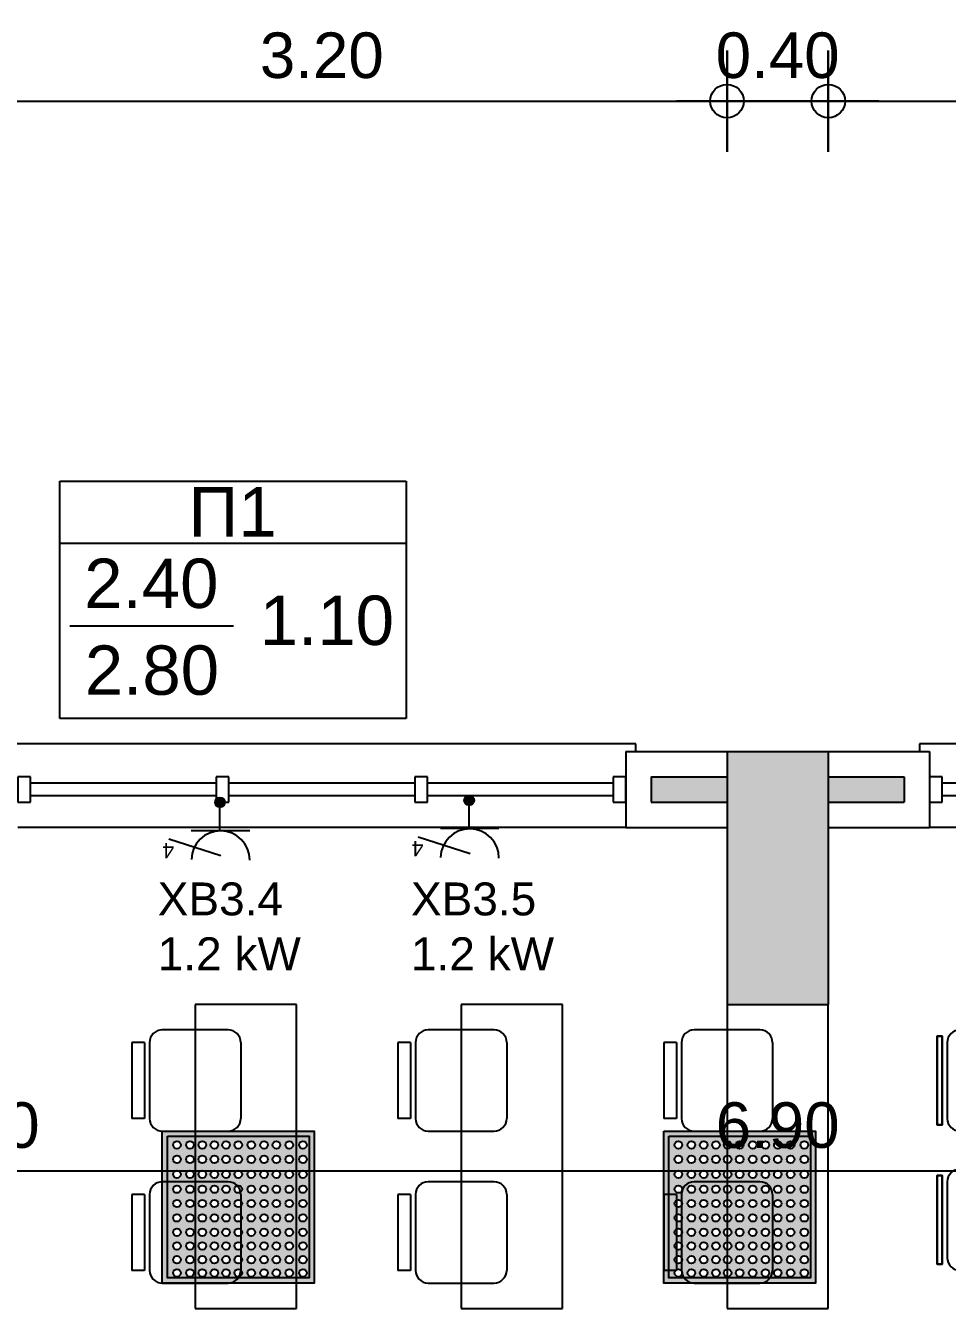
# Model space of a CAD drawing. Header units: metres. Extents: x -11 to 85, y -301 to 135.
# Drawn here: x 30.1 to 33.74, y -30.69 to -25.63 of the extents above; entities that cross this region are included whole.
import ezdxf

# ---------------------------------------------------------------- set-up
doc = ezdxf.new("R2010")
doc.units = ezdxf.units.M
doc.header["$LTSCALE"] = 0.036
doc.header["$PDMODE"] = 2
for name, color, linetype in [('arxitek borofos', 252, 'Continuous'), ('DIMBLK', 252, 'Continuous'), ('HLEK-SYMBOL', 3, 'Continuous'), ('HLEK_FL001_SYMBOLS', 230, 'Continuous'), ('Parathira', 252, 'Continuous')]:
    doc.layers.add(name, color=color, linetype=linetype)
doc.styles.add('COMU-N', font='arial.ttf')
doc.styles.get("Standard").update_dxf_attribs({"font": 'arial.ttf'})
doc.dimstyles.new('CADWDOT', dxfattribs={"dimscale": 0.1, "dimtxt": 1.8, "dimasz": 0.08, "dimexe": 2, "dimexo": 0, "dimgap": 0.09, "dimtad": 0, "dimrnd": 0.001, "dimzin": 0, "dimdsep": 46, "dimtxsty": 'Standard', "dimblk1": 'ARTDIM', "dimblk2": 'ARTDIM', "dimsah": 1, "dimcen": 0.09, "dimdle": 0.05, "dimse1": 1, "dimse2": 1, "dimadec": 0, "dimazin": 0, "dimtfac": 1, "dimtmove": 0, "dimatfit": 3, "dimldrblk": 'ARTDIM', "dimfxl": 2, "dimtvp": 0.9999, "dimtolj": 1, "dimtzin": 0, "dimarcsym": 0})

# ---------------------------------------------------------------- blocks, each defined once
blk = doc.blocks.new('A$C52D13D70')
at = {"layer": 'Parathira'}
for p, q in [((-0.33, 0.04), (-0.33, -2.44)), ((-0.3, 0.04), (-0.33, 0.04)), ((-0.1, 0), (-0.2, 0)), ((-0.2, 0), (-0.2, -0.05)), ((-0.1, -0.05), (-0.1, 0)), ((0, 0), (0, -2.4)), ((-0.2, -0.05), (-0.1, -0.05)), ((-0.175, -0.05), (-0.175, -0.7833)), ((-0.125, -0.05), (-0.125, -0.7833)), ((-0.1, -0.7833), (-0.2, -0.7833)), ((-0.2, -0.7833), (-0.2, -0.8333)), ((-0.1, -0.8333), (-0.1, -0.7833)), ((-0.2, -0.8333), (-0.1, -0.8333)), ((-0.175, -0.8333), (-0.175, -1.5667)), ((-0.125, -0.8333), (-0.125, -1.5667)), ((-0.1, -1.5667), (-0.2, -1.5667)), ((-0.2, -1.5667), (-0.2, -1.6167)), ((-0.1, -1.6167), (-0.1, -1.5667)), ((-0.2, -1.6167), (-0.1, -1.6167)), ((-0.175, -1.6167), (-0.175, -2.35)), ((-0.125, -1.6167), (-0.125, -2.35)), ((-0.1, -2.35), (-0.2, -2.35)), ((-0.2, -2.35), (-0.2, -2.4)), ((-0.1, -2.4), (-0.1, -2.35)), ((-0.2, -2.4), (-0.1, -2.4)), ((-0.33, -2.44), (-0.3, -2.44))]:
    blk.add_line(p, q, dxfattribs=at)
blk = doc.blocks.new('ARTDIM')
at = {"layer": 'DIMBLK'}
for p, q in [((0, -24.9975), (0, 24.9975)), ((-24.9975, 0), (24.9975, 0))]:
    blk.add_line(p, q, dxfattribs=at)
blk.add_circle((0, 0), 8.25, dxfattribs=at)
blk = doc.blocks.new('*D774')
at = {"layer": 'arxitek borofos', "color": 0, "lineweight": -2}
blk.add_line((29.6817, -25.9237), (32.8657, -25.9237), dxfattribs=at)
at = {"layer": 'Defpoints', "color": 0, "transparency": 16777216}
for p in [(32.8737, -25.9237), (29.6737, -27.0019), (32.8737, -27.0019)]:
    blk.add_point(p, dxfattribs=at)
at = {"layer": 'arxitek borofos', "color": 0, "lineweight": -2, "xscale": 0.008, "yscale": 0.008, "zscale": 0.008, "rotation": 180}
blk.add_blockref('ARTDIM', (29.6737, -25.9237), dxfattribs=at)
at = {"layer": 'arxitek borofos', "color": 0, "lineweight": -2, "xscale": 0.008, "yscale": 0.008, "zscale": 0.008}
blk.add_blockref('ARTDIM', (32.8737, -25.9237), dxfattribs=at)
at = {"layer": 'arxitek borofos', "color": 0, "insert": (31.2737, -25.7438), "char_height": 0.18, "attachment_point": 5}
blk.add_mtext('\\A1;3.20', dxfattribs=at)
blk = doc.blocks.new('*D775')
at = {"layer": 'arxitek borofos', "color": 0, "lineweight": -2}
blk.add_line((32.8817, -25.9237), (33.2657, -25.9237), dxfattribs=at)
at = {"layer": 'Defpoints', "color": 0, "transparency": 16777216}
for p in [(33.2737, -25.9237), (32.8737, -27.0019), (33.2737, -27.0019)]:
    blk.add_point(p, dxfattribs=at)
at = {"layer": 'arxitek borofos', "color": 0, "lineweight": -2, "xscale": 0.008, "yscale": 0.008, "zscale": 0.008, "rotation": 180}
blk.add_blockref('ARTDIM', (32.8737, -25.9237), dxfattribs=at)
at = {"layer": 'arxitek borofos', "color": 0, "lineweight": -2, "xscale": 0.008, "yscale": 0.008, "zscale": 0.008}
blk.add_blockref('ARTDIM', (33.2737, -25.9237), dxfattribs=at)
at = {"layer": 'arxitek borofos', "color": 0, "insert": (33.0737, -25.7438), "char_height": 0.18, "attachment_point": 5}
blk.add_mtext('\\A1;0.40', dxfattribs=at)
blk = doc.blocks.new('*D776')
at = {"layer": 'arxitek borofos', "color": 0, "lineweight": -2}
blk.add_line((33.2817, -25.9237), (36.4657, -25.9237), dxfattribs=at)
at = {"layer": 'Defpoints', "color": 0, "transparency": 16777216}
for p in [(36.4737, -25.9237), (33.2737, -27.0019), (36.4737, -27.0019)]:
    blk.add_point(p, dxfattribs=at)
at = {"layer": 'arxitek borofos', "color": 0, "lineweight": -2, "xscale": 0.008, "yscale": 0.008, "zscale": 0.008, "rotation": 180}
blk.add_blockref('ARTDIM', (33.2737, -25.9237), dxfattribs=at)
at = {"layer": 'arxitek borofos', "color": 0, "lineweight": -2, "xscale": 0.008, "yscale": 0.008, "zscale": 0.008}
blk.add_blockref('ARTDIM', (36.4737, -25.9237), dxfattribs=at)
at = {"layer": 'arxitek borofos', "color": 0, "insert": (34.8737, -25.7438), "char_height": 0.18, "attachment_point": 5}
blk.add_mtext('\\A1;3.20', dxfattribs=at)
blk = doc.blocks.new('*D869')
at = {"layer": 'arxitek borofos', "color": 0, "lineweight": -2}
for p, q in [((29.3317, -30.1503), (29.6157, -30.1503)), ((29.6237, -30.1503), (30.1983, -30.1503))]:
    blk.add_line(p, q, dxfattribs=at)
at = {"layer": 'Defpoints', "color": 0, "transparency": 16777216}
for p in [(29.3237, -29.493), (29.6237, -29.493), (29.6237, -30.1503)]:
    blk.add_point(p, dxfattribs=at)
at = {"layer": 'arxitek borofos', "color": 0, "lineweight": -2, "xscale": 0.008, "yscale": 0.008, "zscale": 0.008, "rotation": 180}
blk.add_blockref('ARTDIM', (29.3237, -30.1503), dxfattribs=at)
at = {"layer": 'arxitek borofos', "color": 0, "lineweight": -2, "xscale": 0.008, "yscale": 0.008, "zscale": 0.008}
blk.add_blockref('ARTDIM', (29.6237, -30.1503), dxfattribs=at)
at = {"layer": 'arxitek borofos', "color": 0, "insert": (29.915, -29.9703), "char_height": 0.18, "attachment_point": 5}
blk.add_mtext('\\A1;0.30', dxfattribs=at)
blk = doc.blocks.new('*D870')
at = {"layer": 'arxitek borofos', "color": 0, "lineweight": -2}
blk.add_line((29.6317, -30.1503), (36.5157, -30.1503), dxfattribs=at)
at = {"layer": 'Defpoints', "color": 0, "transparency": 16777216}
for p in [(29.6237, -29.493), (36.5237, -29.493), (36.5237, -30.1503)]:
    blk.add_point(p, dxfattribs=at)
at = {"layer": 'arxitek borofos', "color": 0, "lineweight": -2, "xscale": 0.008, "yscale": 0.008, "zscale": 0.008, "rotation": 180}
blk.add_blockref('ARTDIM', (29.6237, -30.1503), dxfattribs=at)
at = {"layer": 'arxitek borofos', "color": 0, "lineweight": -2, "xscale": 0.008, "yscale": 0.008, "zscale": 0.008}
blk.add_blockref('ARTDIM', (36.5237, -30.1503), dxfattribs=at)
at = {"layer": 'arxitek borofos', "color": 0, "insert": (33.0737, -29.9703), "char_height": 0.18, "attachment_point": 5}
blk.add_mtext('\\A1;6.90', dxfattribs=at)
blk = doc.blocks.new('gJ6_a14')
at = {"linetype": 'Continuous'}
for p, q in [((-0.1176, 0.1119), (0.113, 0.1119)), ((0, 0.1119), (0, 0))]:
    blk.add_line(p, q, dxfattribs=at)
blk.add_arc((-0.0023, 0.2279), 0.1153, 180, 358.9566, dxfattribs=at)
blk = doc.blocks.new('*X1779')
at = {"color": 0}
for p, q in [((15.598, 2.587), (15.737, 2.727)), ((15.598, 2.622), (15.702, 2.727)), ((15.601, 2.607), (15.609, 2.616)), ((15.604, 2.646), (15.605, 2.647)), ((15.605, 2.559), (15.765, 2.719)), ((15.609, 2.652), (15.618, 2.66)), ((15.614, 2.621), (15.623, 2.63)), ((15.617, 2.536), (15.789, 2.707)), ((15.618, 2.59), (15.627, 2.599)), ((15.623, 2.665), (15.631, 2.674)), ((15.627, 2.634), (15.636, 2.643)), ((15.631, 2.603), (15.64, 2.612)), ((15.633, 2.516), (15.808, 2.691)), ((15.636, 2.678), (15.645, 2.687)), ((15.64, 2.647), (15.649, 2.656)), ((15.645, 2.616), (15.654, 2.625)), ((15.649, 2.691), (15.658, 2.7)), ((15.653, 2.501), (15.824, 2.672)), ((15.654, 2.66), (15.662, 2.669)), ((15.658, 2.63), (15.667, 2.638)), ((15.662, 2.705), (15.671, 2.714)), ((15.662, 2.599), (15.671, 2.607)), ((15.667, 2.674), (15.676, 2.683)), ((15.671, 2.643), (15.68, 2.652)), ((15.676, 2.718), (15.678, 2.721)), ((15.676, 2.489), (15.836, 2.648)), ((15.676, 2.612), (15.685, 2.621)), ((15.68, 2.687), (15.689, 2.696)), ((15.685, 2.656), (15.693, 2.665)), ((15.689, 2.625), (15.698, 2.634)), ((15.693, 2.7), (15.702, 2.709)), ((15.693, 2.594), (15.702, 2.603)), ((15.698, 2.669), (15.707, 2.678)), ((15.702, 2.638), (15.711, 2.647)), ((15.705, 2.482), (15.843, 2.62)), ((15.707, 2.714), (15.715, 2.722)), ((15.707, 2.607), (15.715, 2.616)), ((15.711, 2.683), (15.72, 2.691)), ((15.715, 2.652), (15.724, 2.66)), ((15.72, 2.727), (15.721, 2.728)), ((15.72, 2.621), (15.729, 2.63)), ((15.724, 2.696), (15.733, 2.705)), ((15.724, 2.59), (15.733, 2.599)), ((15.729, 2.665), (15.738, 2.674)), ((15.733, 2.634), (15.742, 2.643)), ((15.738, 2.709), (15.746, 2.718)), ((15.738, 2.603), (15.746, 2.612)), ((15.742, 2.678), (15.751, 2.687)), ((15.746, 2.647), (15.755, 2.656)), ((15.751, 2.722), (15.752, 2.724)), ((15.751, 2.616), (15.76, 2.625)), ((15.755, 2.691), (15.764, 2.7)), ((15.76, 2.66), (15.768, 2.669)), ((15.764, 2.63), (15.773, 2.638)), ((15.768, 2.705), (15.777, 2.714)), ((15.768, 2.599), (15.777, 2.607)), ((15.773, 2.674), (15.782, 2.683)), ((15.777, 2.643), (15.786, 2.652)), ((15.782, 2.612), (15.791, 2.621)), ((15.786, 2.687), (15.795, 2.696)), ((15.791, 2.656), (15.799, 2.665)), ((15.795, 2.625), (15.804, 2.634)), ((15.799, 2.594), (15.808, 2.603)), ((15.804, 2.669), (15.813, 2.678)), ((15.808, 2.638), (15.817, 2.647)), ((15.813, 2.607), (15.822, 2.616)), ((15.822, 2.652), (15.83, 2.66)), ((15.826, 2.621), (15.835, 2.63)), ((15.83, 2.59), (15.839, 2.599)), ((15.839, 2.634), (15.84, 2.635)), ((15.844, 2.603), (15.844, 2.603)), ((15.605, 2.577), (15.614, 2.585)), ((15.611, 2.547), (15.618, 2.554)), ((15.623, 2.559), (15.631, 2.568)), ((15.627, 2.528), (15.636, 2.537)), ((15.636, 2.572), (15.645, 2.581)), ((15.64, 2.541), (15.649, 2.55)), ((15.645, 2.51), (15.654, 2.519)), ((15.649, 2.585), (15.658, 2.594)), ((15.654, 2.554), (15.662, 2.563)), ((15.658, 2.523), (15.667, 2.532)), ((15.664, 2.494), (15.671, 2.501)), ((15.667, 2.568), (15.676, 2.577)), ((15.671, 2.537), (15.68, 2.546)), ((15.676, 2.506), (15.685, 2.515)), ((15.68, 2.581), (15.689, 2.59)), ((15.685, 2.55), (15.693, 2.559)), ((15.689, 2.519), (15.698, 2.528)), ((15.693, 2.488), (15.702, 2.497)), ((15.698, 2.563), (15.707, 2.572)), ((15.702, 2.532), (15.711, 2.541)), ((15.707, 2.501), (15.715, 2.51)), ((15.711, 2.577), (15.72, 2.585)), ((15.715, 2.546), (15.724, 2.554)), ((15.72, 2.515), (15.729, 2.523)), ((15.724, 2.484), (15.733, 2.493)), ((15.729, 2.559), (15.738, 2.568)), ((15.733, 2.528), (15.742, 2.537)), ((15.738, 2.497), (15.746, 2.506)), ((15.741, 2.482), (15.842, 2.584)), ((15.742, 2.572), (15.751, 2.581)), ((15.746, 2.541), (15.755, 2.55)), ((15.751, 2.51), (15.76, 2.519)), ((15.755, 2.585), (15.764, 2.594)), ((15.76, 2.554), (15.768, 2.563)), ((15.764, 2.523), (15.773, 2.532)), ((15.768, 2.493), (15.777, 2.501)), ((15.773, 2.568), (15.782, 2.577)), ((15.777, 2.537), (15.786, 2.546)), ((15.782, 2.506), (15.791, 2.515)), ((15.786, 2.581), (15.795, 2.59)), ((15.791, 2.55), (15.799, 2.559)), ((15.795, 2.519), (15.804, 2.528)), ((15.804, 2.563), (15.813, 2.572)), ((15.808, 2.532), (15.817, 2.541)), ((15.817, 2.577), (15.826, 2.585)), ((15.822, 2.546), (15.83, 2.554)), ((15.835, 2.559), (15.835, 2.56))]:
    blk.add_line(p, q, dxfattribs=at)
blk = doc.blocks.new('GJ6_A78')
at = {"layer": 'HLEK-SYMBOL', "color": 0, "linetype": 'Continuous'}
blk.add_circle((0, 0), 0.0989, dxfattribs=at)
at = {"layer": 'HLEK-SYMBOL', "color": 0, "xscale": 0.8, "yscale": 0.8, "zscale": 0.8}
blk.add_blockref('*X1779', (-12.576, -2.084), dxfattribs=at)
blk = doc.blocks.new('priza')
at = {"layer": 'HLEK_FL001_SYMBOLS', "xscale": 0.1951472641207488, "yscale": 0.1951472641207488, "zscale": 0.1951472641207488}
blk.add_blockref('GJ6_A78', (87.4, -100.4953), dxfattribs=at)
at = {"layer": 'HLEK_FL001_SYMBOLS', "rotation": 180}
blk.add_blockref('gJ6_a14', (87.4, -100.4952), dxfattribs=at)
blk = doc.blocks.new('priza tetrapli')
at = {"layer": 'HLEK_FL001_SYMBOLS', "ltscale": 5}
blk.add_line((444.1264, -18.901), (444.3314, -18.9664), dxfattribs=at)
at = {"layer": 'HLEK_FL001_SYMBOLS', "rotation": 180}
blk.add_blockref('priza', (531.5297, -119.6074), dxfattribs=at)
at = {"layer": 'HLEK_FL001_SYMBOLS', "ltscale": 5}
blk.add_text('4', height=0.06, dxfattribs=at).set_placement((444.3099, -18.9515))
blk = doc.blocks.new('led 46W tetragono')
at = {"layer": 'HLEK_FL001_SYMBOLS'}
h = blk.add_hatch(color=256, dxfattribs=at)
h.dxf.hatch_style = 1
h.paths.add_polyline_path([(104.7283, -8.1225), (104.7283, -8.7225), (105.3283, -8.7225), (105.3283, -8.1225)])
h.paths.add_polyline_path([(105.3083, -8.1425), (105.3083, -8.7025), (104.7483, -8.7025), (104.7483, -8.1425)], flags=16)
h.paths.add_polyline_path([(104.9493, -8.1771, -1), (104.9193, -8.1771, -1)], flags=0)
h.paths.add_polyline_path([(104.9954, -8.1771, -1), (104.9654, -8.1771, -1)], flags=0)
h.paths.add_polyline_path([(104.9014, -8.1771, -1), (104.8714, -8.1771, -1)], flags=0)
h.paths.add_polyline_path([(105.0432, -8.1771, -1), (105.0133, -8.1771, -1)], flags=0)
h.paths.add_polyline_path([(104.9493, -8.2338, -1), (104.9193, -8.2338, -1)], flags=0)
h.paths.add_polyline_path([(104.9954, -8.2338, -1), (104.9654, -8.2338, -1)], flags=0)
h.paths.add_polyline_path([(104.9014, -8.2338, -1), (104.8714, -8.2338, -1)], flags=0)
h.paths.add_polyline_path([(104.8526, -8.1771, -1), (104.8227, -8.1771, -1)], flags=0)
h.paths.add_polyline_path([(105.0432, -8.2338, -1), (105.0133, -8.2338, -1)], flags=0)
h.paths.add_polyline_path([(105.0946, -8.1771, -1), (105.0647, -8.1771, -1)], flags=0)
h.paths.add_polyline_path([(104.8526, -8.2338, -1), (104.8227, -8.2338, -1)], flags=0)
h.paths.add_polyline_path([(105.0946, -8.2338, -1), (105.0647, -8.2338, -1)], flags=0)
h.paths.add_polyline_path([(104.9493, -8.2927, -1), (104.9193, -8.2927, -1)], flags=0)
h.paths.add_polyline_path([(104.9954, -8.2927, -1), (104.9654, -8.2927, -1)], flags=0)
h.paths.add_polyline_path([(104.8012, -8.1771, -1), (104.7713, -8.1771, -1)], flags=0)
h.paths.add_polyline_path([(104.9014, -8.2927, -1), (104.8714, -8.2927, -1)], flags=0)
h.paths.add_polyline_path([(105.0432, -8.2927, -1), (105.0133, -8.2927, -1)], flags=0)
h.paths.add_polyline_path([(105.1452, -8.1771, -1), (105.1152, -8.1771, -1)], flags=0)
h.paths.add_polyline_path([(104.8012, -8.2338, -1), (104.7713, -8.2338, -1)], flags=0)
h.paths.add_polyline_path([(104.8526, -8.2927, -1), (104.8227, -8.2927, -1)], flags=0)
h.paths.add_polyline_path([(105.1452, -8.2338, -1), (105.1152, -8.2338, -1)], flags=0)
h.paths.add_polyline_path([(105.0946, -8.2927, -1), (105.0647, -8.2927, -1)], flags=0)
h.paths.add_polyline_path([(104.9493, -8.3517, -1), (104.9193, -8.3517, -1)], flags=0)
h.paths.add_polyline_path([(104.9954, -8.3517, -1), (104.9654, -8.3517, -1)], flags=0)
h.paths.add_polyline_path([(105.1939, -8.1771, -1), (105.164, -8.1771, -1)], flags=0)
h.paths.add_polyline_path([(104.9014, -8.3517, -1), (104.8714, -8.3517, -1)], flags=0)
h.paths.add_polyline_path([(105.0432, -8.3517, -1), (105.0133, -8.3517, -1)], flags=0)
h.paths.add_polyline_path([(104.8012, -8.2927, -1), (104.7713, -8.2927, -1)], flags=0)
h.paths.add_polyline_path([(105.1452, -8.2927, -1), (105.1152, -8.2927, -1)], flags=0)
h.paths.add_polyline_path([(105.1939, -8.2338, -1), (105.164, -8.2338, -1)], flags=0)
h.paths.add_polyline_path([(104.8526, -8.3517, -1), (104.8227, -8.3517, -1)], flags=0)
h.paths.add_polyline_path([(105.0946, -8.3517, -1), (105.0647, -8.3517, -1)], flags=0)
h.paths.add_polyline_path([(105.1939, -8.2927, -1), (105.164, -8.2927, -1)], flags=0)
h.paths.add_polyline_path([(105.2445, -8.1771, -1), (105.2145, -8.1771, -1)], flags=0)
h.paths.add_polyline_path([(104.8012, -8.3517, -1), (104.7713, -8.3517, -1)], flags=0)
h.paths.add_polyline_path([(104.9493, -8.4083, -1), (104.9193, -8.4083, -1)], flags=0)
h.paths.add_polyline_path([(104.9954, -8.4083, -1), (104.9654, -8.4083, -1)], flags=0)
h.paths.add_polyline_path([(105.1452, -8.3517, -1), (105.1152, -8.3517, -1)], flags=0)
h.paths.add_polyline_path([(104.9014, -8.4083, -1), (104.8714, -8.4083, -1)], flags=0)
h.paths.add_polyline_path([(105.0432, -8.4083, -1), (105.0133, -8.4083, -1)], flags=0)
h.paths.add_polyline_path([(105.2445, -8.2338, -1), (105.2145, -8.2338, -1)], flags=0)
h.paths.add_polyline_path([(104.8526, -8.4083, -1), (104.8227, -8.4083, -1)], flags=0)
h.paths.add_polyline_path([(105.0946, -8.4083, -1), (105.0647, -8.4083, -1)], flags=0)
h.paths.add_polyline_path([(105.1939, -8.3517, -1), (105.164, -8.3517, -1)], flags=0)
h.paths.add_polyline_path([(105.2445, -8.2927, -1), (105.2145, -8.2927, -1)], flags=0)
h.paths.add_polyline_path([(104.8012, -8.4083, -1), (104.7713, -8.4083, -1)], flags=0)
h.paths.add_polyline_path([(105.1452, -8.4083, -1), (105.1152, -8.4083, -1)], flags=0)
h.paths.add_polyline_path([(105.2985, -8.1771, -1), (105.2686, -8.1771, -1)], flags=0)
h.paths.add_polyline_path([(104.9493, -8.465, -1), (104.9193, -8.465, -1)], flags=0)
h.paths.add_polyline_path([(104.9954, -8.465, -1), (104.9654, -8.465, -1)], flags=0)
h.paths.add_polyline_path([(104.9014, -8.465, -1), (104.8714, -8.465, -1)], flags=0)
h.paths.add_polyline_path([(105.0432, -8.465, -1), (105.0133, -8.465, -1)], flags=0)
h.paths.add_polyline_path([(105.2985, -8.2338, -1), (105.2686, -8.2338, -1)], flags=0)
h.paths.add_polyline_path([(105.2445, -8.3517, -1), (105.2145, -8.3517, -1)], flags=0)
h.paths.add_polyline_path([(104.8526, -8.465, -1), (104.8227, -8.465, -1)], flags=0)
h.paths.add_polyline_path([(105.1939, -8.4083, -1), (105.164, -8.4083, -1)], flags=0)
h.paths.add_polyline_path([(105.0946, -8.465, -1), (105.0647, -8.465, -1)], flags=0)
h.paths.add_polyline_path([(105.2985, -8.2927, -1), (105.2686, -8.2927, -1)], flags=0)
h.paths.add_polyline_path([(104.8012, -8.465, -1), (104.7713, -8.465, -1)], flags=0)
h.paths.add_polyline_path([(105.1452, -8.465, -1), (105.1152, -8.465, -1)], flags=0)
h.paths.add_polyline_path([(105.2445, -8.4083, -1), (105.2145, -8.4083, -1)], flags=0)
h.paths.add_polyline_path([(104.9493, -8.5217, -1), (104.9193, -8.5217, -1)], flags=0)
h.paths.add_polyline_path([(104.9954, -8.5217, -1), (104.9654, -8.5217, -1)], flags=0)
h.paths.add_polyline_path([(105.2985, -8.3517, -1), (105.2686, -8.3517, -1)], flags=0)
h.paths.add_polyline_path([(104.9014, -8.5217, -1), (104.8714, -8.5217, -1)], flags=0)
h.paths.add_polyline_path([(105.0432, -8.5217, -1), (105.0133, -8.5217, -1)], flags=0)
h.paths.add_polyline_path([(105.1939, -8.465, -1), (105.164, -8.465, -1)], flags=0)
h.paths.add_polyline_path([(104.8526, -8.5217, -1), (104.8227, -8.5217, -1)], flags=0)
h.paths.add_polyline_path([(105.0946, -8.5217, -1), (105.0647, -8.5217, -1)], flags=0)
h.paths.add_polyline_path([(104.8012, -8.5217, -1), (104.7713, -8.5217, -1)], flags=0)
h.paths.add_polyline_path([(105.1452, -8.5217, -1), (105.1152, -8.5217, -1)], flags=0)
h.paths.add_polyline_path([(105.2985, -8.4083, -1), (105.2686, -8.4083, -1)], flags=0)
h.paths.add_polyline_path([(105.2445, -8.465, -1), (105.2145, -8.465, -1)], flags=0)
h.paths.add_polyline_path([(104.9493, -8.5761, -1), (104.9193, -8.5761, -1)], flags=0)
h.paths.add_polyline_path([(104.9954, -8.5761, -1), (104.9654, -8.5761, -1)], flags=0)
h.paths.add_polyline_path([(105.1939, -8.5217, -1), (105.164, -8.5217, -1)], flags=0)
h.paths.add_polyline_path([(104.9014, -8.5761, -1), (104.8714, -8.5761, -1)], flags=0)
h.paths.add_polyline_path([(105.0432, -8.5761, -1), (105.0133, -8.5761, -1)], flags=0)
h.paths.add_polyline_path([(104.8526, -8.5761, -1), (104.8227, -8.5761, -1)], flags=0)
h.paths.add_polyline_path([(105.0946, -8.5761, -1), (105.0647, -8.5761, -1)], flags=0)
h.paths.add_polyline_path([(105.2985, -8.465, -1), (105.2686, -8.465, -1)], flags=0)
h.paths.add_polyline_path([(104.8012, -8.5761, -1), (104.7713, -8.5761, -1)], flags=0)
h.paths.add_polyline_path([(105.2445, -8.5217, -1), (105.2145, -8.5217, -1)], flags=0)
h.paths.add_polyline_path([(105.1452, -8.5761, -1), (105.1152, -8.5761, -1)], flags=0)
h.paths.add_polyline_path([(105.1939, -8.5761, -1), (105.164, -8.5761, -1)], flags=0)
h.paths.add_polyline_path([(104.9493, -8.6305, -1), (104.9193, -8.6305, -1)], flags=0)
h.paths.add_polyline_path([(104.9954, -8.6305, -1), (104.9654, -8.6305, -1)], flags=0)
h.paths.add_polyline_path([(104.9014, -8.6305, -1), (104.8714, -8.6305, -1)], flags=0)
h.paths.add_polyline_path([(105.0432, -8.6305, -1), (105.0133, -8.6305, -1)], flags=0)
h.paths.add_polyline_path([(105.2985, -8.5217, -1), (105.2686, -8.5217, -1)], flags=0)
h.paths.add_polyline_path([(104.8526, -8.6305, -1), (104.8227, -8.6305, -1)], flags=0)
h.paths.add_polyline_path([(105.0946, -8.6305, -1), (105.0647, -8.6305, -1)], flags=0)
h.paths.add_polyline_path([(105.2445, -8.5761, -1), (105.2145, -8.5761, -1)], flags=0)
h.paths.add_polyline_path([(104.8012, -8.6305, -1), (104.7713, -8.6305, -1)], flags=0)
h.paths.add_polyline_path([(105.1452, -8.6305, -1), (105.1152, -8.6305, -1)], flags=0)
h.paths.add_polyline_path([(105.1939, -8.6305, -1), (105.164, -8.6305, -1)], flags=0)
h.paths.add_polyline_path([(104.9493, -8.6826, -1), (104.9193, -8.6826, -1)], flags=0)
h.paths.add_polyline_path([(104.9954, -8.6826, -1), (104.9654, -8.6826, -1)], flags=0)
h.paths.add_polyline_path([(105.2985, -8.5761, -1), (105.2686, -8.5761, -1)], flags=0)
h.paths.add_polyline_path([(104.9014, -8.6826, -1), (104.8714, -8.6826, -1)], flags=0)
h.paths.add_polyline_path([(105.0432, -8.6826, -1), (105.0133, -8.6826, -1)], flags=0)
h.paths.add_polyline_path([(104.8526, -8.6826, -1), (104.8227, -8.6826, -1)], flags=0)
h.paths.add_polyline_path([(105.0946, -8.6826, -1), (105.0647, -8.6826, -1)], flags=0)
h.paths.add_polyline_path([(105.2445, -8.6305, -1), (105.2145, -8.6305, -1)], flags=0)
h.paths.add_polyline_path([(104.8012, -8.6826, -1), (104.7713, -8.6826, -1)], flags=0)
h.paths.add_polyline_path([(105.1452, -8.6826, -1), (105.1152, -8.6826, -1)], flags=0)
h.paths.add_polyline_path([(105.1939, -8.6826, -1), (105.164, -8.6826, -1)], flags=0)
h.paths.add_polyline_path([(105.2985, -8.6305, -1), (105.2686, -8.6305, -1)], flags=0)
h.paths.add_polyline_path([(105.2445, -8.6826, -1), (105.2145, -8.6826, -1)], flags=0)
h.paths.add_polyline_path([(105.2985, -8.6826, -1), (105.2686, -8.6826, -1)], flags=0)
h = blk.add_hatch(color=181, dxfattribs=at)
h.dxf.hatch_style = 1
h.paths.add_polyline_path([(104.7483, -8.1425), (104.7483, -8.7025), (105.3083, -8.7025), (105.3083, -8.1425)])
h.paths.add_polyline_path([(104.9954, -8.3517, -1), (104.9654, -8.3517, -1)], flags=16)
h.paths.add_polyline_path([(105.0432, -8.3517, -1), (105.0133, -8.3517, -1)], flags=16)
h.paths.add_polyline_path([(104.9654, -8.2927, -1), (104.9954, -8.2927, -1)], flags=16)
h.paths.add_polyline_path([(105.0133, -8.2927, -1), (105.0432, -8.2927, -1)], flags=16)
h.paths.add_polyline_path([(104.9493, -8.3517, -1), (104.9193, -8.3517, -1)], flags=16)
h.paths.add_polyline_path([(104.9193, -8.2927, -1), (104.9493, -8.2927, -1)], flags=16)
h.paths.add_polyline_path([(105.0946, -8.3517, -1), (105.0647, -8.3517, -1)], flags=16)
h.paths.add_polyline_path([(105.0647, -8.2927, -1), (105.0946, -8.2927, -1)], flags=16)
h.paths.add_polyline_path([(104.9954, -8.4083, -1), (104.9654, -8.4083, -1)], flags=16)
h.paths.add_polyline_path([(105.0432, -8.4083, -1), (105.0133, -8.4083, -1)], flags=16)
h.paths.add_polyline_path([(104.9654, -8.2338, -1), (104.9954, -8.2338, -1)], flags=16)
h.paths.add_polyline_path([(105.0133, -8.2338, -1), (105.0432, -8.2338, -1)], flags=16)
h.paths.add_polyline_path([(104.9493, -8.4083, -1), (104.9193, -8.4083, -1)], flags=16)
h.paths.add_polyline_path([(105.0946, -8.4083, -1), (105.0647, -8.4083, -1)], flags=16)
h.paths.add_polyline_path([(104.9193, -8.2338, -1), (104.9493, -8.2338, -1)], flags=16)
h.paths.add_polyline_path([(105.0647, -8.2338, -1), (105.0946, -8.2338, -1)], flags=16)
h.paths.add_polyline_path([(104.9014, -8.3517, -1), (104.8714, -8.3517, -1)], flags=16)
h.paths.add_polyline_path([(104.8714, -8.2927, -1), (104.9014, -8.2927, -1)], flags=16)
h.paths.add_polyline_path([(105.1452, -8.3517, -1), (105.1152, -8.3517, -1)], flags=16)
h.paths.add_polyline_path([(105.1152, -8.2927, -1), (105.1452, -8.2927, -1)], flags=16)
h.paths.add_polyline_path([(104.9954, -8.465, -1), (104.9654, -8.465, -1)], flags=16)
h.paths.add_polyline_path([(105.0432, -8.465, -1), (105.0133, -8.465, -1)], flags=16)
h.paths.add_polyline_path([(104.9014, -8.4083, -1), (104.8714, -8.4083, -1)], flags=16)
h.paths.add_polyline_path([(104.8714, -8.2338, -1), (104.9014, -8.2338, -1)], flags=16)
h.paths.add_polyline_path([(104.9654, -8.1771, -1), (104.9954, -8.1771, -1)], flags=16)
h.paths.add_polyline_path([(105.0133, -8.1771, -1), (105.0432, -8.1771, -1)], flags=16)
h.paths.add_polyline_path([(105.1452, -8.4083, -1), (105.1152, -8.4083, -1)], flags=16)
h.paths.add_polyline_path([(104.9493, -8.465, -1), (104.9193, -8.465, -1)], flags=16)
h.paths.add_polyline_path([(105.1152, -8.2338, -1), (105.1452, -8.2338, -1)], flags=16)
h.paths.add_polyline_path([(105.0946, -8.465, -1), (105.0647, -8.465, -1)], flags=16)
h.paths.add_polyline_path([(104.9193, -8.1771, -1), (104.9493, -8.1771, -1)], flags=16)
h.paths.add_polyline_path([(105.0647, -8.1771, -1), (105.0946, -8.1771, -1)], flags=16)
h.paths.add_polyline_path([(104.8526, -8.3517, -1), (104.8227, -8.3517, -1)], flags=16)
h.paths.add_polyline_path([(104.8227, -8.2927, -1), (104.8526, -8.2927, -1)], flags=16)
h.paths.add_polyline_path([(105.1939, -8.3517, -1), (105.164, -8.3517, -1)], flags=16)
h.paths.add_polyline_path([(105.164, -8.2927, -1), (105.1939, -8.2927, -1)], flags=16)
h.paths.add_polyline_path([(104.9014, -8.465, -1), (104.8714, -8.465, -1)], flags=16)
h.paths.add_polyline_path([(104.8526, -8.4083, -1), (104.8227, -8.4083, -1)], flags=16)
h.paths.add_polyline_path([(105.1452, -8.465, -1), (105.1152, -8.465, -1)], flags=16)
h.paths.add_polyline_path([(104.8714, -8.1771, -1), (104.9014, -8.1771, -1)], flags=16)
h.paths.add_polyline_path([(104.8227, -8.2338, -1), (104.8526, -8.2338, -1)], flags=16)
h.paths.add_polyline_path([(105.1939, -8.4083, -1), (105.164, -8.4083, -1)], flags=16)
h.paths.add_polyline_path([(105.1152, -8.1771, -1), (105.1452, -8.1771, -1)], flags=16)
h.paths.add_polyline_path([(104.9954, -8.5217, -1), (104.9654, -8.5217, -1)], flags=16)
h.paths.add_polyline_path([(105.0432, -8.5217, -1), (105.0133, -8.5217, -1)], flags=16)
h.paths.add_polyline_path([(105.164, -8.2338, -1), (105.1939, -8.2338, -1)], flags=16)
h.paths.add_polyline_path([(104.9493, -8.5217, -1), (104.9193, -8.5217, -1)], flags=16)
h.paths.add_polyline_path([(105.0946, -8.5217, -1), (105.0647, -8.5217, -1)], flags=16)
h.paths.add_polyline_path([(104.8526, -8.465, -1), (104.8227, -8.465, -1)], flags=16)
h.paths.add_polyline_path([(104.8012, -8.3517, -1), (104.7713, -8.3517, -1)], flags=16)
h.paths.add_polyline_path([(104.7713, -8.2927, -1), (104.8012, -8.2927, -1)], flags=16)
h.paths.add_polyline_path([(104.8227, -8.1771, -1), (104.8526, -8.1771, -1)], flags=16)
h.paths.add_polyline_path([(105.1939, -8.465, -1), (105.164, -8.465, -1)], flags=16)
h.paths.add_polyline_path([(105.2445, -8.3517, -1), (105.2145, -8.3517, -1)], flags=16)
h.paths.add_polyline_path([(104.9014, -8.5217, -1), (104.8714, -8.5217, -1)], flags=16)
h.paths.add_polyline_path([(105.2145, -8.2927, -1), (105.2445, -8.2927, -1)], flags=16)
h.paths.add_polyline_path([(105.164, -8.1771, -1), (105.1939, -8.1771, -1)], flags=16)
h.paths.add_polyline_path([(104.8012, -8.4083, -1), (104.7713, -8.4083, -1)], flags=16)
h.paths.add_polyline_path([(105.1452, -8.5217, -1), (105.1152, -8.5217, -1)], flags=16)
h.paths.add_polyline_path([(104.7713, -8.2338, -1), (104.8012, -8.2338, -1)], flags=16)
h.paths.add_polyline_path([(105.2445, -8.4083, -1), (105.2145, -8.4083, -1)], flags=16)
h.paths.add_polyline_path([(105.2145, -8.2338, -1), (105.2445, -8.2338, -1)], flags=16)
h.paths.add_polyline_path([(104.9954, -8.5761, -1), (104.9654, -8.5761, -1)], flags=16)
h.paths.add_polyline_path([(105.0432, -8.5761, -1), (105.0133, -8.5761, -1)], flags=16)
h.paths.add_polyline_path([(104.8526, -8.5217, -1), (104.8227, -8.5217, -1)], flags=16)
h.paths.add_polyline_path([(104.8012, -8.465, -1), (104.7713, -8.465, -1)], flags=16)
h.paths.add_polyline_path([(104.9493, -8.5761, -1), (104.9193, -8.5761, -1)], flags=16)
h.paths.add_polyline_path([(105.0946, -8.5761, -1), (105.0647, -8.5761, -1)], flags=16)
h.paths.add_polyline_path([(105.1939, -8.5217, -1), (105.164, -8.5217, -1)], flags=16)
h.paths.add_polyline_path([(104.7713, -8.1771, -1), (104.8012, -8.1771, -1)], flags=16)
h.paths.add_polyline_path([(105.2445, -8.465, -1), (105.2145, -8.465, -1)], flags=16)
h.paths.add_polyline_path([(105.2145, -8.1771, -1), (105.2445, -8.1771, -1)], flags=16)
h.paths.add_polyline_path([(104.9014, -8.5761, -1), (104.8714, -8.5761, -1)], flags=16)
h.paths.add_polyline_path([(105.1452, -8.5761, -1), (105.1152, -8.5761, -1)], flags=16)
h.paths.add_polyline_path([(105.2985, -8.3517, -1), (105.2686, -8.3517, -1)], flags=16)
h.paths.add_polyline_path([(105.2686, -8.2927, -1), (105.2985, -8.2927, -1)], flags=16)
h.paths.add_polyline_path([(105.2985, -8.4083, -1), (105.2686, -8.4083, -1)], flags=16)
h.paths.add_polyline_path([(104.8012, -8.5217, -1), (104.7713, -8.5217, -1)], flags=16)
h.paths.add_polyline_path([(105.2686, -8.2338, -1), (105.2985, -8.2338, -1)], flags=16)
h.paths.add_polyline_path([(105.2445, -8.5217, -1), (105.2145, -8.5217, -1)], flags=16)
h.paths.add_polyline_path([(104.8526, -8.5761, -1), (104.8227, -8.5761, -1)], flags=16)
h.paths.add_polyline_path([(104.9954, -8.6305, -1), (104.9654, -8.6305, -1)], flags=16)
h.paths.add_polyline_path([(105.1939, -8.5761, -1), (105.164, -8.5761, -1)], flags=16)
h.paths.add_polyline_path([(105.0432, -8.6305, -1), (105.0133, -8.6305, -1)], flags=16)
h.paths.add_polyline_path([(104.9493, -8.6305, -1), (104.9193, -8.6305, -1)], flags=16)
h.paths.add_polyline_path([(105.2985, -8.465, -1), (105.2686, -8.465, -1)], flags=16)
h.paths.add_polyline_path([(105.0946, -8.6305, -1), (105.0647, -8.6305, -1)], flags=16)
h.paths.add_polyline_path([(105.2686, -8.1771, -1), (105.2985, -8.1771, -1)], flags=16)
h.paths.add_polyline_path([(104.9014, -8.6305, -1), (104.8714, -8.6305, -1)], flags=16)
h.paths.add_polyline_path([(105.1452, -8.6305, -1), (105.1152, -8.6305, -1)], flags=16)
h.paths.add_polyline_path([(104.8012, -8.5761, -1), (104.7713, -8.5761, -1)], flags=16)
h.paths.add_polyline_path([(105.2445, -8.5761, -1), (105.2145, -8.5761, -1)], flags=16)
h.paths.add_polyline_path([(105.2985, -8.5217, -1), (105.2686, -8.5217, -1)], flags=16)
h.paths.add_polyline_path([(104.8526, -8.6305, -1), (104.8227, -8.6305, -1)], flags=16)
h.paths.add_polyline_path([(105.1939, -8.6305, -1), (105.164, -8.6305, -1)], flags=16)
h.paths.add_polyline_path([(104.9954, -8.6826, -1), (104.9654, -8.6826, -1)], flags=16)
h.paths.add_polyline_path([(105.0432, -8.6826, -1), (105.0133, -8.6826, -1)], flags=16)
h.paths.add_polyline_path([(104.9493, -8.6826, -1), (104.9193, -8.6826, -1)], flags=16)
h.paths.add_polyline_path([(105.0946, -8.6826, -1), (105.0647, -8.6826, -1)], flags=16)
h.paths.add_polyline_path([(104.8012, -8.6305, -1), (104.7713, -8.6305, -1)], flags=16)
h.paths.add_polyline_path([(104.9014, -8.6826, -1), (104.8714, -8.6826, -1)], flags=16)
h.paths.add_polyline_path([(105.2985, -8.5761, -1), (105.2686, -8.5761, -1)], flags=16)
h.paths.add_polyline_path([(105.1452, -8.6826, -1), (105.1152, -8.6826, -1)], flags=16)
h.paths.add_polyline_path([(105.2445, -8.6305, -1), (105.2145, -8.6305, -1)], flags=16)
h.paths.add_polyline_path([(104.8526, -8.6826, -1), (104.8227, -8.6826, -1)], flags=16)
h.paths.add_polyline_path([(105.1939, -8.6826, -1), (105.164, -8.6826, -1)], flags=16)
h.paths.add_polyline_path([(105.2985, -8.6305, -1), (105.2686, -8.6305, -1)], flags=16)
h.paths.add_polyline_path([(104.8012, -8.6826, -1), (104.7713, -8.6826, -1)], flags=16)
h.paths.add_polyline_path([(105.2445, -8.6826, -1), (105.2145, -8.6826, -1)], flags=16)
h.paths.add_polyline_path([(105.2985, -8.6826, -1), (105.2686, -8.6826, -1)], flags=16)
for points in [[(104.7283, -8.1225), (105.3283, -8.1225), (105.3283, -8.7225), (104.7283, -8.7225)], [(104.7483, -8.1425), (105.3083, -8.1425), (105.3083, -8.7025), (104.7483, -8.7025)]]:
    blk.add_lwpolyline(points, close=True, dxfattribs=at)
for centre in [(104.7862, -8.1771), (104.8377, -8.1771), (104.8864, -8.1771), (104.9343, -8.1771), (104.9804, -8.1771), (105.0282, -8.1771), (105.0797, -8.1771), (105.1302, -8.1771), (105.1789, -8.1771), (105.2295, -8.1771), (105.2835, -8.1771), (104.7862, -8.2338), (104.8377, -8.2338), (104.8864, -8.2338), (104.9343, -8.2338), (104.9804, -8.2338), (105.0282, -8.2338), (105.0797, -8.2338), (105.1302, -8.2338), (105.1789, -8.2338), (105.2295, -8.2338), (105.2835, -8.2338), (104.7862, -8.2927), (104.8377, -8.2927), (104.8864, -8.2927), (104.9343, -8.2927), (104.9804, -8.2927), (105.0282, -8.2927), (105.0797, -8.2927), (105.1302, -8.2927), (105.1789, -8.2927), (105.2295, -8.2927), (105.2835, -8.2927), (104.7862, -8.3517), (104.8377, -8.3517), (104.8864, -8.3517), (104.9343, -8.3517), (104.9804, -8.3517), (105.0282, -8.3517), (105.0797, -8.3517), (105.1302, -8.3517), (105.1789, -8.3517), (105.2295, -8.3517), (105.2835, -8.3517), (104.7862, -8.4083), (104.8377, -8.4083), (104.8864, -8.4083), (104.9343, -8.4083), (104.9804, -8.4083), (105.0282, -8.4083), (105.0797, -8.4083), (105.1302, -8.4083), (105.1789, -8.4083), (105.2295, -8.4083), (105.2835, -8.4083), (104.7862, -8.465), (104.8377, -8.465), (104.8864, -8.465), (104.9343, -8.465), (104.9804, -8.465), (105.0282, -8.465), (105.0797, -8.465), (105.1302, -8.465), (105.1789, -8.465), (105.2295, -8.465), (105.2835, -8.465), (104.7862, -8.5217), (104.8377, -8.5217), (104.8864, -8.5217), (104.9343, -8.5217), (104.9804, -8.5217), (105.0282, -8.5217), (105.0797, -8.5217), (105.1302, -8.5217), (105.1789, -8.5217), (105.2295, -8.5217), (105.2835, -8.5217), (104.7862, -8.5761), (104.8377, -8.5761), (104.8864, -8.5761), (104.9343, -8.5761), (104.9804, -8.5761), (105.0282, -8.5761), (105.0797, -8.5761), (105.1302, -8.5761), (105.1789, -8.5761), (105.2295, -8.5761), (105.2835, -8.5761), (104.7862, -8.6305), (104.8377, -8.6305), (104.8864, -8.6305), (104.9343, -8.6305), (104.9804, -8.6305), (105.0282, -8.6305), (105.0797, -8.6305), (105.1302, -8.6305), (105.1789, -8.6305), (105.2295, -8.6305), (105.2835, -8.6305), (104.7862, -8.6826), (104.8377, -8.6826), (104.8864, -8.6826), (104.9343, -8.6826), (104.9804, -8.6826), (105.0282, -8.6826), (105.0797, -8.6826), (105.1302, -8.6826), (105.1789, -8.6826), (105.2295, -8.6826), (105.2835, -8.6826)]:
    blk.add_circle(centre, 0.015, dxfattribs=at)

msp = doc.modelspace()

# ---------------------------------------------------------------- hatches: boundary and pattern name
at = {"layer": 'arxitek borofos'}
for points in [[(33.2737, -28.493), (32.8737, -28.493), (32.8737, -29.493), (33.2737, -29.493)], [(32.8737, -28.593), (32.5737, -28.593), (32.5737, -28.693), (32.8737, -28.693)], [(33.5737, -28.593), (33.2737, -28.593), (33.2737, -28.693), (33.5737, -28.693)]]:
    msp.add_hatch(color=256, dxfattribs=at).paths.add_polyline_path(points)

# ---------------------------------------------------------------- linework, layer by layer
for p, q in [((30.2398, -28.363), (30.2398, -27.4254)), ((30.2398, -27.4254), (31.6071, -27.4254)), ((31.6071, -27.4254), (31.6071, -28.363)), ((31.6071, -27.6711), (30.2398, -27.6711)), ((30.2788, -27.9966), (30.9248, -27.9966)), ((31.6071, -28.363), (30.2398, -28.363)), ((32.4737, -28.493), (32.4737, -28.793)), ((32.4737, -28.493), (32.8737, -28.493)), ((32.8737, -28.493), (33.2737, -28.493)), ((32.8737, -28.493), (32.8737, -29.493)), ((33.2737, -28.493), (33.2737, -29.493)), ((33.2737, -28.493), (33.6737, -28.493)), ((33.6737, -28.493), (33.6737, -28.793)), ((32.5737, -28.593), (32.8737, -28.593)), ((32.5737, -28.593), (32.5737, -28.693)), ((33.2737, -28.593), (33.5737, -28.593)), ((33.5737, -28.593), (33.5737, -28.693)), ((32.5737, -28.693), (32.8737, -28.693)), ((33.2737, -28.693), (33.5737, -28.693)), ((32.4737, -28.793), (32.8737, -28.793)), ((33.2737, -28.793), (33.6737, -28.793)), ((31.1737, -29.493), (30.7737, -29.493)), ((30.7737, -29.493), (30.7737, -30.693)), ((31.1737, -30.693), (31.1737, -29.493)), ((32.2237, -29.493), (31.8237, -29.493)), ((31.8237, -29.493), (31.8237, -30.693)), ((32.2237, -30.693), (32.2237, -29.493)), ((32.8737, -29.493), (33.2737, -29.493)), ((32.8737, -29.493), (32.8737, -30.693)), ((33.2737, -30.693), (33.2737, -29.493)), ((30.9037, -29.593), (30.6437, -29.593)), ((31.9537, -29.593), (31.6937, -29.593)), ((33.0037, -29.593), (32.7437, -29.593)), ((30.5237, -29.643), (30.5237, -29.943)), ((30.5737, -29.643), (30.5237, -29.643)), ((30.5737, -29.643), (30.5737, -29.943)), ((30.5937, -29.643), (30.5937, -29.943)), ((30.9537, -29.643), (30.9537, -29.943)), ((31.5737, -29.643), (31.5737, -29.943)), ((31.6237, -29.643), (31.5737, -29.643)), ((31.6237, -29.643), (31.6237, -29.943)), ((31.6437, -29.643), (31.6437, -29.943)), ((32.0037, -29.643), (32.0037, -29.943)), ((32.6237, -29.643), (32.6237, -29.943)), ((32.6737, -29.643), (32.6237, -29.643)), ((32.6737, -29.643), (32.6737, -29.943)), ((32.6937, -29.643), (32.6937, -29.943)), ((33.0537, -29.643), (33.0537, -29.943)), ((33.7237, -29.643), (33.7237, -29.943)), ((33.7437, -29.643), (33.7437, -29.943)), ((30.5737, -29.943), (30.5237, -29.943)), ((31.6237, -29.943), (31.5737, -29.943)), ((32.6737, -29.943), (32.6237, -29.943)), ((30.6437, -29.993), (30.9037, -29.993)), ((31.6937, -29.993), (31.9537, -29.993)), ((32.7437, -29.993), (33.0037, -29.993)), ((30.9037, -30.193), (30.6437, -30.193)), ((31.9537, -30.193), (31.6937, -30.193)), ((33.0037, -30.193), (32.7437, -30.193)), ((33.7237, -30.193), (33.7237, -30.493)), ((33.7437, -30.193), (33.7437, -30.493)), ((30.5237, -30.243), (30.5237, -30.543)), ((30.5737, -30.243), (30.5237, -30.243)), ((30.5737, -30.243), (30.5737, -30.543)), ((30.5937, -30.243), (30.5937, -30.543)), ((30.9537, -30.243), (30.9537, -30.543)), ((31.5737, -30.243), (31.5737, -30.543)), ((31.6237, -30.243), (31.5737, -30.243)), ((31.6237, -30.243), (31.6237, -30.543)), ((31.6437, -30.243), (31.6437, -30.543)), ((32.0037, -30.243), (32.0037, -30.543)), ((32.6237, -30.243), (32.6237, -30.543)), ((32.6737, -30.243), (32.6237, -30.243)), ((32.6737, -30.243), (32.6737, -30.543)), ((32.6937, -30.243), (32.6937, -30.543)), ((33.0537, -30.243), (33.0537, -30.543)), ((30.5737, -30.543), (30.5237, -30.543)), ((31.6237, -30.543), (31.5737, -30.543)), ((32.6737, -30.543), (32.6237, -30.543)), ((30.6437, -30.593), (30.9037, -30.593)), ((31.6937, -30.593), (31.9537, -30.593)), ((32.7437, -30.593), (33.0037, -30.593)), ((30.7737, -30.693), (31.1737, -30.693)), ((31.8237, -30.693), (32.2237, -30.693)), ((32.8737, -30.693), (33.2737, -30.693))]:
    msp.add_line(p, q, dxfattribs=at)
for centre, start, end in [((30.6437, -29.643), 90, 180), ((30.9037, -29.643), 0, 90), ((31.6937, -29.643), 90, 180), ((31.9537, -29.643), 0, 90), ((32.7437, -29.643), 90, 180), ((33.0037, -29.643), 0, 90), ((33.7937, -29.643), 90, 180), ((30.6437, -29.943), 180, 270), ((30.9037, -29.943), 270, 0), ((31.6937, -29.943), 180, 270), ((31.9537, -29.943), 270, 0), ((32.7437, -29.943), 180, 270), ((33.0037, -29.943), 270, 0), ((33.7937, -29.943), 180, 270), ((33.7937, -30.193), 90, 180), ((30.6437, -30.243), 90, 180), ((30.9037, -30.243), 0, 90), ((31.6937, -30.243), 90, 180), ((31.9537, -30.243), 0, 90), ((32.7437, -30.243), 90, 180), ((33.0037, -30.243), 0, 90), ((33.7937, -30.493), 180, 270), ((30.6437, -30.543), 180, 270), ((30.9037, -30.543), 270, 0), ((31.6937, -30.543), 180, 270), ((31.9537, -30.543), 270, 0), ((32.7437, -30.543), 180, 270), ((33.0037, -30.543), 270, 0)]:
    msp.add_arc(centre, 0.05, start, end, dxfattribs=at)
for points in [[(33.7037, -29.618, 0.8), (33.7237, -29.618, 0.8), (33.7237, -29.618, 0.62), (33.7037, -29.618, 0.62)], [(33.7237, -29.618, 0.62), (33.7037, -29.618, 0.62), (33.7037, -29.968, 0.62), (33.7237, -29.968, 0.62)], [(33.7037, -29.618, 0.62), (33.7037, -29.618, 0.8), (33.7037, -29.968, 0.8), (33.7037, -29.968, 0.62)], [(33.7037, -29.618, 0.8), (33.7237, -29.618, 0.8), (33.7237, -29.968, 0.8), (33.7037, -29.968, 0.8)], [(33.7237, -29.618, 0.8), (33.7237, -29.618, 0.62), (33.7237, -29.968, 0.62), (33.7237, -29.968, 0.8)], [(33.7037, -29.968, 0.8), (33.7237, -29.968, 0.8), (33.7237, -29.968, 0.62), (33.7037, -29.968, 0.62)], [(33.7037, -30.168, 0.8), (33.7237, -30.168, 0.8), (33.7237, -30.168, 0.62), (33.7037, -30.168, 0.62)], [(33.7237, -30.168, 0.62), (33.7037, -30.168, 0.62), (33.7037, -30.518, 0.62), (33.7237, -30.518, 0.62)], [(33.7037, -30.168, 0.62), (33.7037, -30.168, 0.8), (33.7037, -30.518, 0.8), (33.7037, -30.518, 0.62)], [(33.7037, -30.168, 0.8), (33.7237, -30.168, 0.8), (33.7237, -30.518, 0.8), (33.7037, -30.518, 0.8)], [(33.7237, -30.168, 0.8), (33.7237, -30.168, 0.62), (33.7237, -30.518, 0.62), (33.7237, -30.518, 0.8)], [(33.7037, -30.518, 0.8), (33.7237, -30.518, 0.8), (33.7237, -30.518, 0.62), (33.7037, -30.518, 0.62)]]:
    msp.add_3dface(points, dxfattribs=at)

# ---------------------------------------------------------------- block references
at = {"layer": 'arxitek borofos', "rotation": 270}
for p in [(32.4737, -28.793), (36.0737, -28.793)]:
    msp.add_blockref('A$C52D13D70', p, dxfattribs=at)
at = {"layer": 'HLEK_FL001_SYMBOLS', "rotation": 180}
for p in [(475.0012, -47.8062), (475.9854, -47.7982)]:
    msp.add_blockref('priza tetrapli', p, dxfattribs=at)
at = {"layer": 'HLEK_FL001_SYMBOLS'}
for p in [(-74.0845, -21.8705), (-72.1045, -21.8705)]:
    msp.add_blockref('led 46W tetragono', p, dxfattribs=at)

# ---------------------------------------------------------------- texts
at = {"layer": 'arxitek borofos', "style": 'COMU-N'}
for s, p in [('Π1', (30.7472, -27.6438)), ('2.40', (30.3355, -27.9261)), ('1.10', (31.0288, -28.0723)), ('2.80', (30.3379, -28.2691))]:
    msp.add_text(s, height=0.195, dxfattribs=at).set_placement(p)
at = {"layer": 'HLEK_FL001_SYMBOLS', "char_height": 0.13, "attachment_point": 1, "style": 'COMU-N'}
for s, insert in [('{\\fArial|b0|i0|c161|p34;ΧΒ3.}4{\\fArial|b0|i0|c161|p34;\\P1.2 }kW', (30.6258, -29.0106)), ('{\\fArial|b0|i0|c161|p34;ΧΒ3.}5{\\fArial|b0|i0|c161|p34;\\P1.2 }kW', (31.6258, -29.0106))]:
    msp.add_mtext_dynamic_manual_height_columns(s, width=1.25965, gutter_width=0.65, heights=[0], dxfattribs=dict(at, insert=insert))

# ---------------------------------------------------------------- dimensions: what is measured, and where the dimension line sits
at = {"layer": 'arxitek borofos'}
for base, p1, p2, picture, middle in [((32.8737, -25.9237), (29.6737, -27.0019), (32.8737, -27.0019), '*D774', (31.2737, -25.7438)), ((36.4737, -25.9237), (33.2737, -27.0019), (36.4737, -27.0019), '*D776', (34.8737, -25.7438)), ((29.6237, -30.1503), (29.3237, -29.493), (29.6237, -29.493), '*D869', (29.915, -29.9703)), ((36.5237, -30.1503), (29.6237, -29.493), (36.5237, -29.493), '*D870', (33.0737, -29.9703))]:
    dim = msp.add_linear_dim(base=base, p1=p1, p2=p2, dimstyle='CADWDOT', dxfattribs=at)
    dim.commit()
    dim.dimension.update_dxf_attribs({"geometry": picture, "text_midpoint": middle})
dim = msp.add_linear_dim(base=(33.2737, -25.9237), p1=(32.8737, -27.0019), p2=(33.2737, -27.0019), dimstyle='CADWDOT', dxfattribs=at)
dim.commit()
dim.dimension.update_dxf_attribs({"geometry": '*D775', "text_midpoint": (33.0737, -25.9237), "dimtype": 160})

doc.saveas('drawing.dxf')
